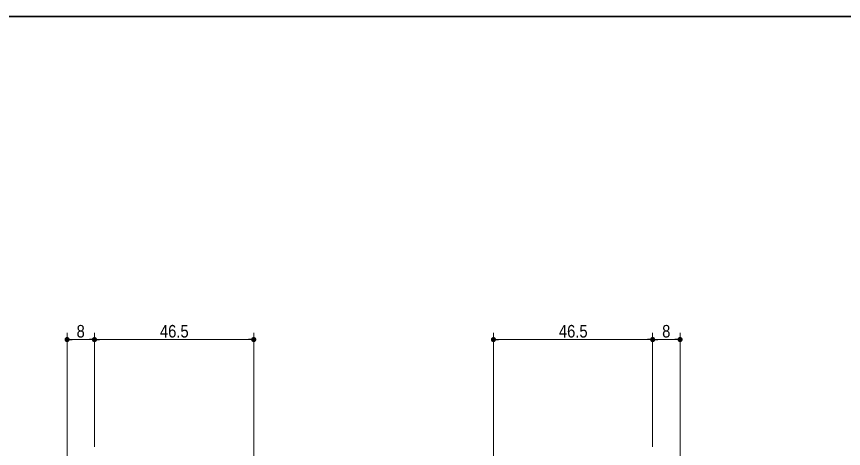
# Model space of a CAD drawing. Units: millimetres, scale not verified. Extents: x -606 to 606, y -304 to 304.
# Drawn here: x -274.4 to -33, y 151 to 277 of the extents above; entities that cross this region are included whole.
import ezdxf
from ezdxf.enums import TextEntityAlignment as Align

# ---------------------------------------------------------------- set-up
doc = ezdxf.new("R2010")
doc.units = ezdxf.units.MM
doc.header["$LTSCALE"] = 2
doc.header["$PDMODE"] = 32
doc.header["$PDSIZE"] = 1
for name, color, linetype, lineweight in [('0-0_1図面枠', 7, 'Continuous', 20), ('0-2_2寸法-1', 7, 'Continuous', 5), ('0-3_0', 7, 'Continuous', 25)]:
    doc.layers.add(name, color=color, linetype=linetype, lineweight=lineweight)
doc.layers.add('0-4_Defpoints', color=7, linetype='Continuous')
doc.styles.add('ＭＳ Ｐゴシック', font='')
doc.styles.get('ＭＳ Ｐゴシック').set_extended_font_data('MS PGothic')

# ---------------------------------------------------------------- blocks, each defined once
blk = doc.blocks.new('グループ-2')
at = {"layer": '0-0_1図面枠', "lineweight": 35}
blk.add_lwpolyline([(-800, 554), (800, 554), (800, -554), (-800, -554)], close=True, dxfattribs=at)
blk = doc.blocks.new('図面枠')
at = {"layer": '0-0_1図面枠'}
blk.add_blockref('グループ-2', (0, 0), dxfattribs=at)
blk = doc.blocks.new('_Dot')
at = {"layer": '0-3_0'}
blk.add_line((-1, 0), (-2, 0), dxfattribs=at)
for points in [[(0, 0), (-1, 0), (-0.992, 0.125)], [(0, 0), (-0.992, -0.125), (-1, 0)], [(0, 0), (-0.992, 0.125), (-0.969, 0.249)], [(0, 0), (-0.969, -0.249), (-0.992, -0.125)], [(0, 0), (-0.969, 0.249), (-0.93, 0.368)], [(0, 0), (-0.93, -0.368), (-0.969, -0.249)], [(0, 0), (-0.93, 0.368), (-0.876, 0.482)], [(0, 0), (-0.876, -0.482), (-0.93, -0.368)], [(0, 0), (-0.876, 0.482), (-0.809, 0.588)], [(0, 0), (-0.809, -0.588), (-0.876, -0.482)], [(0, 0), (-0.809, 0.588), (-0.729, 0.685)], [(0, 0), (-0.729, -0.685), (-0.809, -0.588)], [(0, 0), (-0.729, 0.685), (-0.637, 0.771)], [(0, 0), (-0.637, -0.771), (-0.729, -0.685)], [(0, 0), (-0.637, 0.771), (-0.536, 0.844)], [(0, 0), (-0.536, -0.844), (-0.637, -0.771)], [(0, 0), (-0.536, 0.844), (-0.426, 0.905)], [(0, 0), (-0.426, -0.905), (-0.536, -0.844)], [(0, 0), (-0.426, 0.905), (-0.309, 0.951)], [(0, 0), (-0.309, -0.951), (-0.426, -0.905)], [(0, 0), (-0.309, 0.951), (-0.187, 0.982)], [(0, 0), (-0.187, -0.982), (-0.309, -0.951)], [(0, 0), (-0.187, 0.982), (-0.063, 0.998)], [(0, 0), (-0.063, -0.998), (-0.187, -0.982)], [(0, 0), (-0.063, 0.998), (0.063, 0.998)], [(0, 0), (0.063, -0.998), (-0.063, -0.998)], [(0, 0), (0.063, 0.998), (0.187, 0.982)], [(0, 0), (0.187, 0.982), (0.309, 0.951)], [(0, 0), (0.309, 0.951), (0.426, 0.905)], [(0, 0), (0.426, 0.905), (0.536, 0.844)], [(0, 0), (0.536, 0.844), (0.637, 0.771)], [(0, 0), (0.637, 0.771), (0.729, 0.685)], [(0, 0), (0.729, 0.685), (0.809, 0.588)], [(0, 0), (0.809, 0.588), (0.876, 0.482)], [(0, 0), (0.876, 0.482), (0.93, 0.368)], [(0, 0), (0.93, 0.368), (0.969, 0.249)], [(0, 0), (0.969, 0.249), (0.992, 0.125)], [(0, 0), (0.992, 0.125), (1, 0)], [(0, 0), (0.187, -0.982), (0.063, -0.998)], [(0, 0), (0.309, -0.951), (0.187, -0.982)], [(0, 0), (0.426, -0.905), (0.309, -0.951)], [(0, 0), (0.536, -0.844), (0.426, -0.905)], [(0, 0), (0.637, -0.771), (0.536, -0.844)], [(0, 0), (0.729, -0.685), (0.637, -0.771)], [(0, 0), (0.809, -0.588), (0.729, -0.685)], [(0, 0), (0.876, -0.482), (0.809, -0.588)], [(0, 0), (0.93, -0.368), (0.876, -0.482)], [(0, 0), (0.969, -0.249), (0.93, -0.368)], [(0, 0), (0.992, -0.125), (0.969, -0.249)], [(0, 0), (1, 0), (0.992, -0.125)]]:
    blk.add_solid(points, dxfattribs=at)

msp = doc.modelspace()

# ---------------------------------------------------------------- linework, layer by layer
at = {"layer": '0-2_2寸法-1'}
for p, q in [((-259.673, 89.488), (-259.673, 184.754)), ((-251.669, 151.488), (-251.669, 184.754)), ((-251.669, 151.488), (-251.669, 184.754)), ((-205.173, 62.531), (-205.173, 184.754)), ((-135.173, 62.531), (-135.173, 184.754)), ((-88.674, 151.488), (-88.674, 184.754)), ((-88.674, 151.488), (-88.674, 184.754)), ((-80.673, 89.488), (-80.673, 184.754)), ((-258.172, 182.754), (-253.17, 182.754)), ((-206.673, 182.754), (-250.168, 182.754)), ((-133.672, 182.754), (-90.174, 182.754)), ((-82.173, 182.754), (-87.173, 182.754))]:
    msp.add_line(p, q, dxfattribs=at)
at = {"layer": '0-4_Defpoints'}
for p in [(-251.669, 182.754), (-88.674, 182.754)]:
    msp.add_point(p, dxfattribs=at)

# ---------------------------------------------------------------- block references
at = {"layer": '0-0_1図面枠', "xscale": 0.5, "yscale": 0.5}
msp.add_blockref('図面枠', (-178.75, 0), dxfattribs=at)
at = {"layer": '0-2_2寸法-1', "xscale": 0.7503418, "yscale": 0.7503418, "rotation": 180}
for p in [(-259.673, 182.754), (-251.669, 182.754), (-135.173, 182.754), (-88.674, 182.754)]:
    msp.add_blockref('_Dot', p, dxfattribs=at)
at = {"layer": '0-2_2寸法-1', "xscale": 0.7503418, "yscale": 0.7503418}
for p in [(-251.669, 182.754), (-205.173, 182.754), (-88.674, 182.754), (-80.673, 182.754)]:
    msp.add_blockref('_Dot', p, dxfattribs=at)

# ---------------------------------------------------------------- texts
at = {"layer": '0-2_2寸法-1', "style": 'ＭＳ Ｐゴシック', "width": 0.9}
for s, p in [('8', (-256.9, 182.249)), ('46.5', (-232.57, 182.249)), ('46.5', (-116.072, 182.249)), ('8', (-85.903, 182.249))]:
    msp.add_text(s, height=3.666, dxfattribs=at).set_placement(p, align=Align.BOTTOM_LEFT)

doc.saveas('drawing.dxf')
